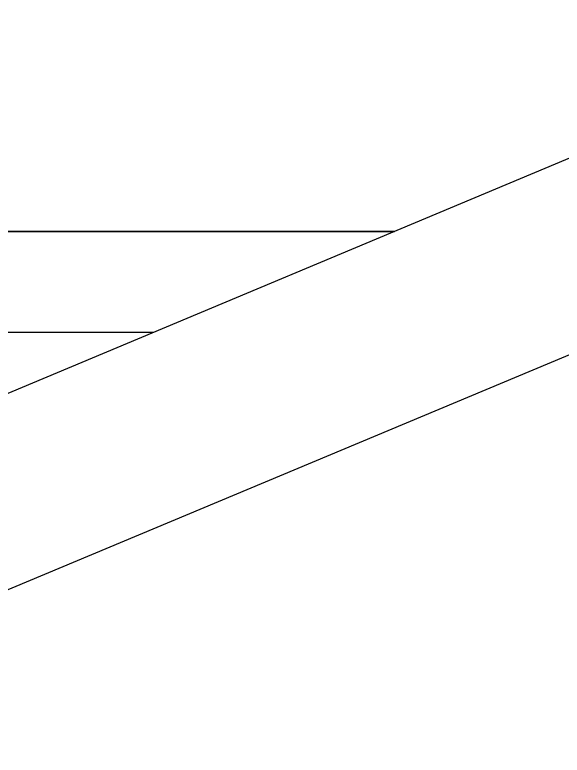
# Model space of a CAD drawing. Header units: millimetres. Extents: x 285 to 2285, y 238 to 2522.
# Drawn here: x 1043.3 to 1224.5, y 1634.8 to 1880 of the extents above; entities that cross this region are included whole.
import ezdxf

# ---------------------------------------------------------------- set-up
doc = ezdxf.new("R2010")
doc.units = ezdxf.units.MM
doc.layers.add('MURO', color=1, linetype='Continuous')
doc.layers.add('Wall', color=43, linetype='Continuous')

msp = doc.modelspace()

# ---------------------------------------------------------------- linework, layer by layer
at = {"layer": 'MURO'}
for p, q in [((2195.95, 2238.29), (910.17, 1699.89)), ((2285.44, 2210.72), (910.17, 1634.84))]:
    msp.add_line(p, q, dxfattribs=at)
at = {"layer": 'Wall'}
for p, q in [((391.2, 1808.29), (1169.05, 1808.29)), ((1169.05, 1808.29), (679.04, 1808.29)), ((1089.18, 1774.85), (421.2, 1774.85)), ((1089.18, 1774.85), (679.04, 1774.85))]:
    msp.add_line(p, q, dxfattribs=at)

doc.saveas('drawing.dxf')
